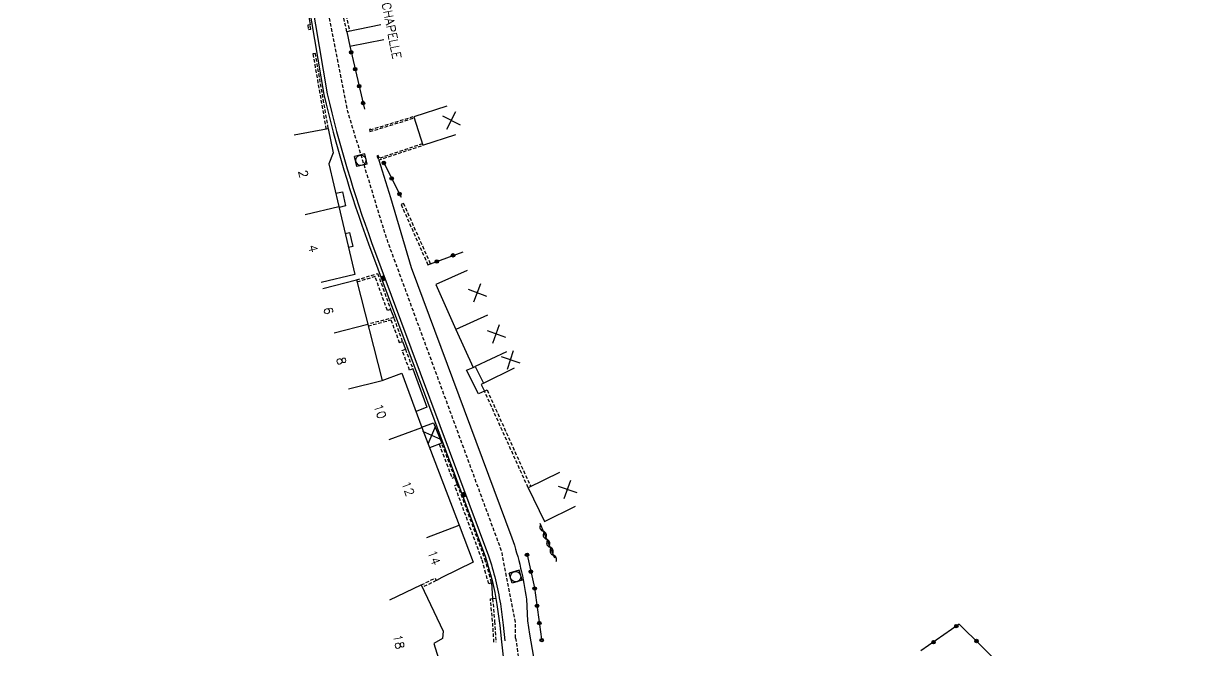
# Model space of a CAD drawing. Header units: millimetres. Extents: x 151000 to 152000, y 111999 to 113000.
# Drawn here: x 151303.3 to 151473.7, y 112167 to 112257.2 of the extents above; entities that cross this region are included whole.
import ezdxf
from ezdxf.enums import TextEntityAlignment as Align

# ---------------------------------------------------------------- set-up
doc = ezdxf.new("R2010")
doc.units = ezdxf.units.MM
doc.linetypes.add('DASHED', pattern=[0.75, 0.5, -0.25])
doc.layers.get('0').update_dxf_attribs({"linetype": 'CONTINUOUS'})
for name, color, linetype in [('W0001', 6, 'DASHED'), ('W0008', 7, 'CONTINUOUS'), ('W0100', 7, 'CONTINUOUS'), ('W0112', 1, 'DASHED'), ('W0310', 3, 'CONTINUOUS'), ('W0322', 7, 'CONTINUOUS'), ('W0334', 7, 'CONTINUOUS'), ('W0400', 7, 'CONTINUOUS'), ('W0420', 7, 'CONTINUOUS'), ('W0984', 7, 'CONTINUOUS'), ('W0991', 7, 'CONTINUOUS'), ('W1102', 7, 'CONTINUOUS')]:
    doc.layers.add(name, color=color, linetype=linetype)
doc.styles.get("Standard").update_dxf_attribs({"font": 'romans.shx', "width": 0.85})

# ---------------------------------------------------------------- blocks, each defined once
blk = doc.blocks.new('T420')
for p, q in [((0.75, 0.75), (-0.75, 0.75)), ((-0.75, 0.75), (-0.75, -0.75)), ((0.75, 0.75), (0.75, -0.75)), ((0.75, -0.75), (-0.75, -0.75))]:
    blk.add_line(p, q)
blk.add_ellipse((0, 0), major_axis=(-0.53, 0.53), ratio=1, start_param=3.926991, end_param=10.210176)
blk = doc.blocks.new('T400')
for p, q in [((-0.15, 0.3), (0.15, 0.3)), ((-0.15, -0.25), (-0.15, 0.3)), ((-0.15, 0.15), (0.15, 0.15)), ((-0.15, 0), (0.15, 0)), ((0.15, 0.3), (0.15, -0.25)), ((-0.15, -0.15), (0.15, -0.15)), ((-0.15, -0.25), (-0.15, -0.3)), ((-0.15, -0.3), (0.15, -0.3)), ((0.15, -0.3), (0.15, -0.25))]:
    blk.add_line(p, q)
blk = doc.blocks.new('t322o')
at = {"color": 0, "linetype": 'Continuous'}
for radius in [0.25, 0.15]:
    blk.add_circle((0, 0), radius, dxfattribs=at)
blk = doc.blocks.new('t310o')
at = {"color": 0, "linetype": 'Continuous'}
for centre, start, end in [((-0.5, 0.38), 216.8699, 323.1304), ((0.5, -0.37), 36.8699, 143.1303)]:
    blk.add_arc(centre, 0.625, start, end, dxfattribs=at)
blk = doc.blocks.new('t991o')
at = {"color": 0, "linetype": 'Continuous'}
for p, q in [((-1, 1), (1, -1)), ((-1, -1), (1, 1))]:
    blk.add_line(p, q, dxfattribs=at)

msp = doc.modelspace()

# ---------------------------------------------------------------- linework, layer by layer
at = {"layer": 'W0001', "flags": 128}
msp.add_lwpolyline([(151374.19, 112168.75), (151374.15, 112171.01), (151372.21, 112181.16), (151355.58, 112226.33), (151350, 112244.58), (151343.56, 112277.21, 0.076539), (151334.39, 112304.1), (151326.33, 112322.3)], format="xyb", dxfattribs=at)
msp.add_lwpolyline([(151374.19, 112168.75), (151375.32, 112160.73), (151376.2, 112155.67), (151376.84, 112152.73), (151377.57, 112149.89), (151378.43, 112148.14), (151381.13, 112143.87), (151389.17, 112132.44), (151397.59, 112120.66), (151401.18, 112116.02), (151405.52, 112111.12), (151410.79, 112105.6), (151418.75, 112097.25), (151433.66, 112081.59), (151447.57, 112066.99)], dxfattribs=at)
at = {"layer": 'W0008'}
for points in [[(151266.91, 112279.97, 0.07439), (151290.01, 112291.8), (151322.11, 112314.37, -0.431192), (151327.19, 112313.01), (151333.01, 112302.84, -0.024688), (151334.6, 112299.63), (151338.72, 112289.93, -0.041951), (151339.98, 112286.02), (151340.46, 112284.03), (151340.8, 112284.07), (151347.03, 112247.1, 0.02938), (151353.44, 112225.7), (151370.3, 112180.58, -0.041062), (151371.99, 112173.65), (151372.4, 112170.61), (151372.65, 112168.34)], [(151354.46, 112237.57), (151356.17, 112232.17), (151359.15, 112222.11), (151373.66, 112183.19, -0.048624), (151375.74, 112174.34), (151375.89, 112171.2), (151376.21, 112169.28)]]:
    msp.add_lwpolyline(points, format="xyb", dxfattribs=at)
at = {"layer": 'W0008', "flags": 128}
for points in [[(151372.16, 112168.21), (151373.14, 112159.57)], [(151376.21, 112169.28), (151379.3, 112151.42)]]:
    msp.add_lwpolyline(points, dxfattribs=at)
at = {"layer": 'W0100'}
for points in [[(151354.78, 112257.03), (151349.88, 112256.05), (151350.3, 112253.95), (151355.2, 112254.93)], [(151364.27, 112245.33), (151359.51, 112243.79), (151360.84, 112239.71), (151365.59, 112241.25)], [(151342.29, 112241.18), (151347.2, 112242.13), (151347.88, 112238.63), (151347.27, 112237.01), (151348.71, 112230.88), (151351.03, 112221.11), (151346.16, 112219.96)], [(151367.23, 112221.69), (151362.67, 112219.63), (151365.58, 112213.19), (151368.08, 112207.72), (151368.34, 112207.84), (151369.55, 112205.43), (151374.02, 112207.67)], [(151346.4, 112219.08), (151351.24, 112220.32), (151354.96, 112205.85), (151357.79, 112206.9), (151360.68, 112199.08), (151366.05, 112185), (151368.09, 112179.65), (151363.54, 112177.44)], [(151360.67, 112199.1), (151362.36, 112199.74), (151363.54, 112196.81), (151361.8, 112196.15)], [(151380.49, 112192.58), (151375.99, 112190.39), (151378.35, 112185.55), (151382.84, 112187.74)], [(151356.08, 112174.24), (151360.59, 112176.4), (151363.76, 112169.75), (151363.66, 112168.68), (151362.39, 112167.98), (151363.06, 112165.81)]]:
    msp.add_lwpolyline(points, dxfattribs=at)
at = {"layer": 'W0112'}
for points in [[(151349.88, 112256.05), (151346.11, 112272.22), (151346.5, 112272.31), (151350.27, 112256.14)], [(151347.2, 112242.13), (151345.33, 112252.9), (151344.98, 112252.84), (151346.86, 112242.07)], [(151359.4, 112243.79), (151353.34, 112241.92), (151353.31, 112242.02), (151353.12, 112241.96), (151353.2, 112241.66), (151359.46, 112243.6)], [(151360.77, 112239.9), (151354.57, 112237.82), (151354.39, 112238.22), (151354.21, 112238.14), (151354.46, 112237.57), (151360.84, 112239.71)], [(151351.24, 112220.32), (151354.31, 112221.23), (151356.18, 112216.07), (151355.71, 112215.9), (151353.94, 112220.79), (151351.32, 112220.01)], [(151352.95, 112213.69), (151356.23, 112214.56), (151357.43, 112211.28), (151357.9, 112211.45), (151356.64, 112214.9), (151352.89, 112213.92)], [(151375.99, 112190.39), (151369.7, 112204.31), (151370.07, 112204.47), (151376.36, 112190.55)], [(151363.17, 112196.67), (151365.03, 112191.77), (151365.4, 112191.91), (151363.54, 112196.81)], [(151360.59, 112176.4), (151362.58, 112177.38), (151362.75, 112177.03), (151360.76, 112176.05)], [(151371.06, 112168.15), (151370.87, 112171.14), (151370.56, 112174.4), (151370.86, 112174.42), (151371.17, 112171.17), (151371.36, 112168.17)]]:
    msp.add_lwpolyline(points, dxfattribs=at)
for points in [[(151344.23, 112256.98), (151344.34, 112256.36), (151344.69, 112256.42), (151344.58, 112257.04)], [(151357.69, 112231.17), (151361.55, 112222.47), (151361.92, 112222.64), (151358.05, 112231.33)], [(151358.91, 112207.31), (151357.84, 112210.17), (151358.31, 112210.35), (151359.38, 112207.49)], [(151370.31, 112176.57), (151369.34, 112180.04), (151365.41, 112190.72), (151365.79, 112190.86), (151369.72, 112180.17), (151370.7, 112176.68)]]:
    msp.add_lwpolyline(points, close=True, dxfattribs=at)
at = {"layer": 'W0310'}
msp.add_lwpolyline([(151377.66, 112185.27), (151379.79, 112180.28)], dxfattribs=at)
at = {"layer": 'W0322'}
for points in [[(151350.3, 112253.95), (151352.42, 112244.88)], [(151355.04, 112237.48), (151357.7, 112232.21)], [(151361.92, 112222.64), (151366.61, 112224.36)], [(151375.84, 112180.74), (151376.93, 112175.96), (151377.93, 112168.58)]]:
    msp.add_lwpolyline(points, dxfattribs=at)
at = {"layer": 'W0322', "flags": 128}
msp.add_lwpolyline([(151454.09, 112116.42), (151462.77, 112124.81), (151473.73, 112135.36), (151461.35, 112147.72), (151444.47, 112164.5), (151438.11, 112170.75), (151432.6, 112166.89)], dxfattribs=at)
at = {"layer": 'W0334'}
msp.add_lwpolyline([(151340.46, 112284.03), (151340.32, 112283.99), (151340.38, 112283.52), (151346.54, 112247, 0.029404), (151352.97, 112225.53), (151369.83, 112180.41, -0.040975), (151371.5, 112173.58), (151371.91, 112170.55), (151372.16, 112168.21)], format="xyb", dxfattribs=at)
for points in [[(151344.02, 112260.48), (151344.59, 112257.02)], [(151348.26, 112232.79), (151349.22, 112233.01), (151349.68, 112230.96), (151348.75, 112230.74)], [(151349.64, 112226.97), (151350.26, 112227.12), (151350.72, 112225.14), (151350.11, 112224.99)], [(151356.18, 112216.07), (151356.64, 112214.9)], [(151357.9, 112211.45), (151358.31, 112210.35)], [(151359.38, 112207.49), (151361.4, 112201.97), (151359.84, 112201.36)], [(151369.55, 112205.43), (151369.24, 112205.26), (151369.7, 112204.31), (151368.82, 112203.89), (151367.09, 112207.32), (151368.08, 112207.72)], [(151365.4, 112191.91), (151365.79, 112190.86)], [(151363.54, 112177.44), (151362.78, 112177.05)], [(151370.7, 112176.68), (151370.86, 112174.42), (151371.29, 112174.51)]]:
    msp.add_lwpolyline(points, dxfattribs=at)
at = {"layer": 'W1102'}
for p, q in [((151343.85, 112229.73), (151348.71, 112230.88)), ((151370.13, 112215.25), (151365.58, 112213.19)), ((151348.04, 112212.68), (151352.89, 112213.93)), ((151372.87, 112209.96), (151368.34, 112207.84)), ((151350.12, 112204.61), (151354.96, 112205.85)), ((151355.99, 112197.35), (151360.68, 112199.08)), ((151361.38, 112183.22), (151366.05, 112185))]:
    msp.add_line(p, q, dxfattribs=at)

# ---------------------------------------------------------------- block references
at = {"layer": 'W0310', "rotation": 293.101637330781}
for p in [(151378.15, 112184.12), (151378.64, 112182.97), (151379.13, 112181.82), (151379.62, 112180.67)]:
    msp.add_blockref('t310o', p, dxfattribs=at)
at = {"layer": 'W0322'}
for p, rotation in [((151350.5, 112253.08), 283.138616758919), ((151351.07, 112250.65), 283.138616758919), ((151351.64, 112248.21), 283.138616758919), ((151352.21, 112245.78), 283.138616758919), ((151355.2, 112237.15), 296.820007669835), ((151356.33, 112234.92), 296.820007669835), ((151357.46, 112232.69), 296.820007669835), ((151362.83, 112222.97), 20.49034469582459), ((151365.17, 112223.85), 20.49034469582459), ((151375.84, 112180.74), 282.851082298009), ((151376.39, 112178.31), 282.851082298009), ((151376.94, 112175.87), 277.758806591098), ((151377.28, 112173.39), 277.758806591098), ((151377.61, 112170.91), 277.758806591098), ((151437.69, 112170.46), 215.0619853778766), ((151377.95, 112168.44), 277.758806591098), ((151434.42, 112168.16), 215.0619853778766), ((151440.6, 112168.31), 135.503050192915)]:
    msp.add_blockref('t322o', p, dxfattribs=dict(at, rotation=rotation))
at = {"layer": 'W0400'}
for p, rotation in [((151355.13, 112220.56), 20.93926316170156), ((151366.73, 112189.41), 20.08048065267899)]:
    msp.add_blockref('T400', p, dxfattribs=dict(at, rotation=rotation))
at = {"layer": 'W0420'}
for p, rotation in [((151351.89, 112237.54), 283.274196724117), ((151374.19, 112177.58), 286.1972545353941)]:
    msp.add_blockref('T420', p, dxfattribs=dict(at, rotation=rotation))
at = {"layer": 'W0991'}
for p, rotation in [((151364.93, 112243.29), 17.94151941915154), ((151368.68, 112218.47), 24.31413485674511), ((151371.4, 112212.55), 25.08705551676526), ((151373.45, 112208.82), 26.69229684594092), ((151362.08, 112197.95), 291.6047705712298), ((151381.67, 112190.16), 25.95234150276024)]:
    msp.add_blockref('t991o', p, dxfattribs=dict(at, rotation=rotation))

# ---------------------------------------------------------------- texts
at = {"layer": 'W0984'}
msp.add_text('CHAPELLE', height=1.25, rotation=281.3031, dxfattribs=at).set_placement((151356.32, 112256.21), align=Align.MIDDLE)
at = {"layer": 'W0991'}
for s, rotation, p in [('2', 283.2742, (151343.61, 112235.58)), ('4', 283.3274, (151345, 112224.84)), ('6', 284.4105, (151347.22, 112215.88)), ('8', 284.4105, (151349.08, 112208.64)), ('10', 288.1972, (151354.67, 112201.38)), ('12', 290.8881, (151358.69, 112190.27)), ('14', 290.4819, (151362.46, 112180.33)), ('18', 282.0229, (151357.36, 112168.22))]:
    msp.add_text(s, height=1.25, rotation=rotation, dxfattribs=at).set_placement(p, align=Align.MIDDLE)

doc.saveas('drawing.dxf')
